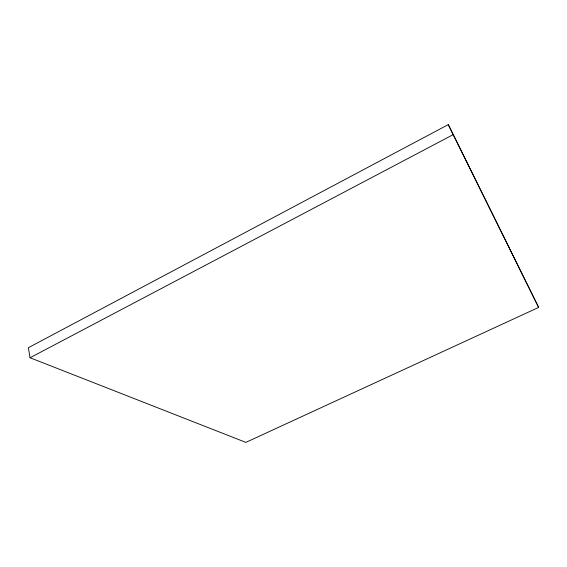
<?xml version="1.0" encoding="UTF-8"?>
<svg xmlns="http://www.w3.org/2000/svg" width="567" height="567" viewBox="0 0 567 567"><rect width="100%" height="100%" fill="white"/><g stroke="black" fill="none" stroke-linecap="round" stroke-linejoin="round"><path stroke-width="0.85" d="M448.284 124.62L28.35 347.713L30.065 357.749L245.858 442.38L538.65 307.413L448.284 124.62L538.65 307.413M30.065 357.749L453.153 134.648"/></g></svg>
